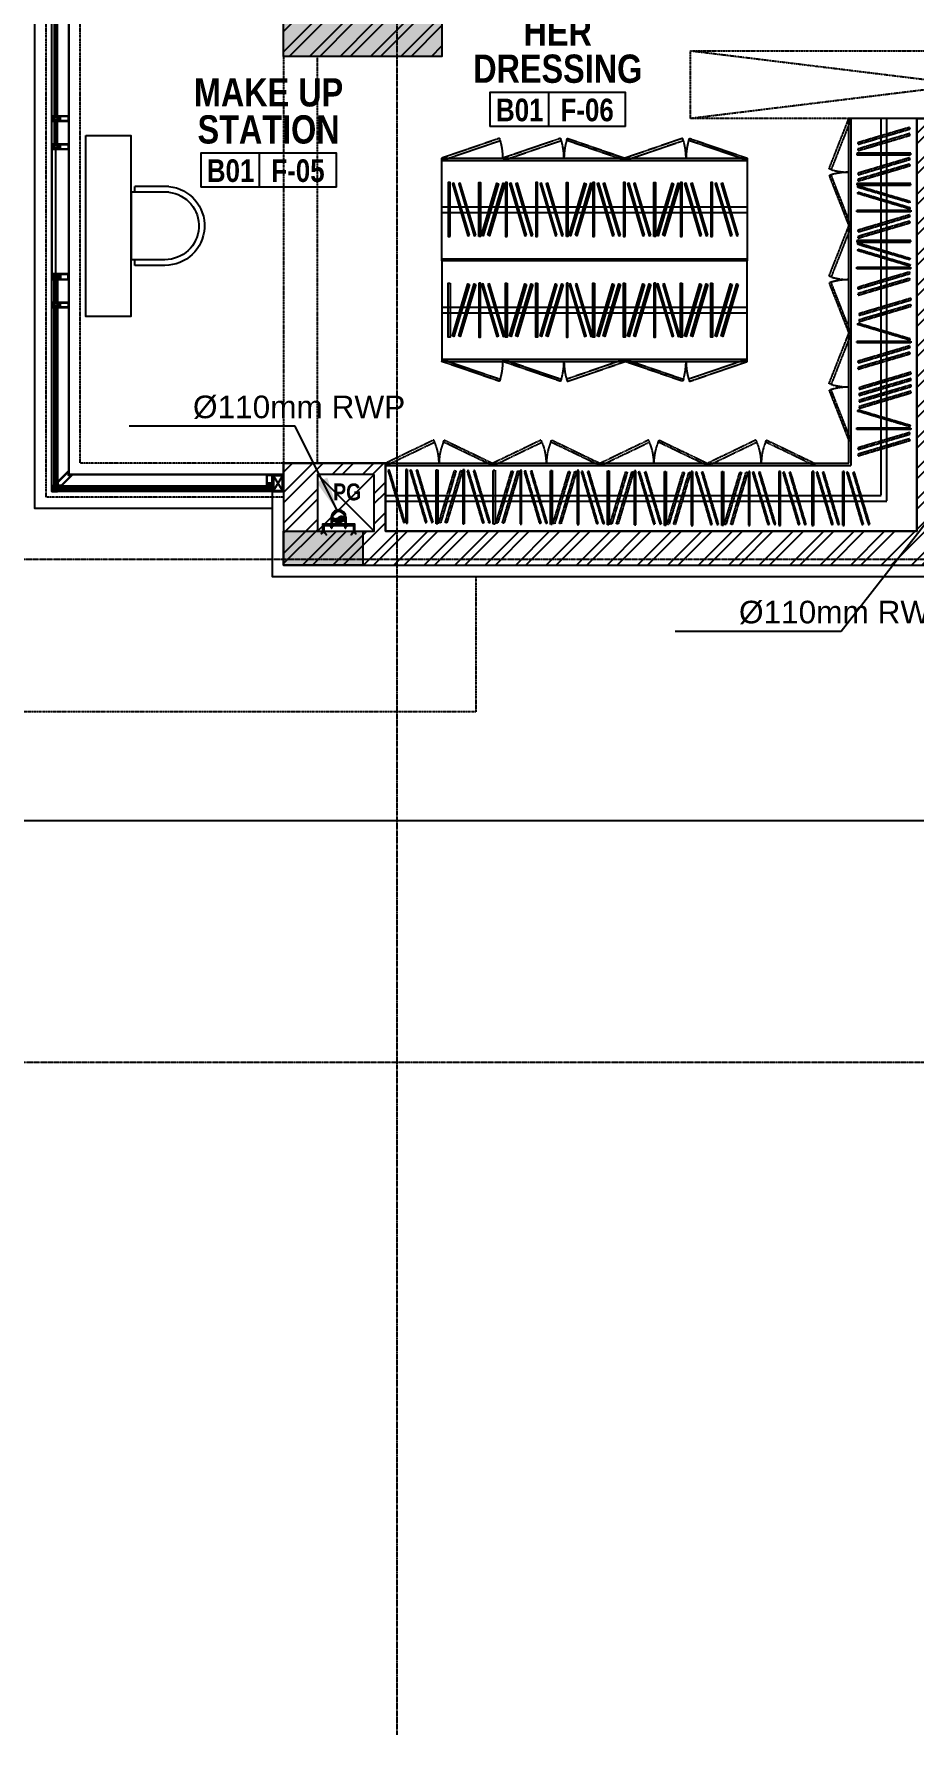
# Model space of a CAD drawing. Header units: millimetres. Extents: x -8500 to 104886, y -7800 to 56500.
# Drawn here: x 44742 to 52526, y -5800 to 9248 of the extents above; entities that cross this region are included whole.
import ezdxf
from ezdxf.enums import TextEntityAlignment as Align

# ---------------------------------------------------------------- set-up
doc = ezdxf.new("R2010")
doc.units = ezdxf.units.MM
doc.header["$LTSCALE"] = 10
doc.set_wipeout_variables(frame=1)
for name, pattern in [('1803 B01 Axis$0$CENTER2', [1.125, 0.75, -0.125, 0.125, -0.125]), ('1803 B01 b03$0$HIDDEN', [0.375, 0.25, -0.125]), ('HIDDEN', [0.375, 0.25, -0.125])]:
    doc.linetypes.add(name, pattern=pattern)
for name, color, linetype in [('1803 B01 Axis$0$AXIS-MEP', 8, '1803 B01 Axis$0$CENTER2'), ('1803 B01 b03$0$COLS-AR', 4, 'Continuous'), ('1803 B01 b03$0$COLS-HATCH-AR', 251, 'Continuous'), ('1803 B01 b03$0$DIM-IN-AR', 251, 'Continuous'), ('1803 B01 b03$0$ELEV1-AR', 6, 'Continuous'), ('1803 B01 b03$0$ELEV3-AR', 11, 'Continuous'), ('1803 B01 b03$0$FIX-AR', 45, 'Continuous'), ('1803 B01 b03$0$HATCH-AR', 251, 'Continuous'), ('1803 B01 b03$0$HIDDEN-AR', 43, '1803 B01 b03$0$HIDDEN'), ('1803 B01 b03$0$STAIR-HID-AR', 8, '1803 B01 b03$0$HIDDEN'), ('1803 B01 b03$0$TAG-ROOM-AR', 181, 'Continuous'), ('1803 B01 b03$0$TXT-AR', 3, 'Continuous'), ('1803 B01 b03$0$WALL-AR', 7, 'Continuous'), ('1803 B01 b03$0$WALL-CAV-AR', 1, 'Continuous'), ('1803 B01 b03$0$WIN-AR', 140, 'Continuous'), ('A-FURNITURE', 1, 'Continuous'), ('CEILING', 7, 'Continuous'), ('DIM-IN-AR', 251, 'Continuous'), ('FIX-AR', 45, 'Continuous'), ('Ground Floor Plan$0$WIPEOUT', 8, 'Continuous'), ('ID-FUR', 1, 'Continuous'), ('ID-HATCH', 8, 'Continuous'), ('ID-WIPEOUT', 8, 'Continuous'), ('PIPE SUPPORT', 12, 'Continuous')]:
    doc.layers.add(name, color=color, linetype=linetype)
doc.layers.add('OUTER', color=10, linetype='Continuous', lineweight=25)
doc.layers.add('Rain water', color=201, linetype='Continuous', lineweight=9, true_color=0xd761ff)
doc.layers.add('SH - RWP', color=201, linetype='Continuous', lineweight=9, true_color=0xd761ff)
doc.styles.add('1803 B01 b03$0$ARABIC1', font='sarb.shx')
doc.styles.add('1803 B01 b03$0$BOLD-SOFT', font='swisscb.ttf')
doc.styles.add('ARIAL', font='Arial.ttf')
doc.dimstyles.new('1-100-OUT', dxfattribs={"dimscale": 1.25, "dimtxt": 180, "dimasz": 1, "dimexe": 0, "dimexo": 0, "dimgap": 60, "dimtad": 1, "dimdec": 0, "dimblk": 'DIM-END', "dimcen": 2.5, "dimclrd": 256, "dimclre": 3, "dimclrt": 3, "dimadec": 0, "dimazin": 0, "dimtfac": 1, "dimtdec": 0, "dimtix": 1, "dimtmove": 2, "dimatfit": 0, "dimldrblk": 'LEADER-ARROW', "dimlwe": -1, "dimarcsym": 0})

# ---------------------------------------------------------------- blocks, each defined once
blk = doc.blocks.new('1803 B01 b03$0$1st cols')
at = {"layer": '1803 B01 b03$0$COLS-HATCH-AR'}
h = blk.add_hatch(color=256, dxfattribs=at)
h.dxf.hatch_style = 1
h.paths.add_polyline_path([(46950, 9350), (48350, 9350), (48350, 9050), (46950, 9050)])
h = blk.add_hatch(color=256, dxfattribs=at)
h.dxf.hatch_style = 1
h.paths.add_polyline_path([(47650, 4550), (46950, 4550), (46950, 4850), (47650, 4850)])
at = {"layer": '1803 B01 b03$0$COLS-AR'}
for points in [[(46950, 9350), (48350, 9350), (48350, 9050), (46950, 9050)], [(47650, 4550), (46950, 4550), (46950, 4850), (47650, 4850)]]:
    blk.add_lwpolyline(points, close=True, dxfattribs=at)
blk = doc.blocks.new('1803 B01 Axis$0$1803 B01 AXIS')
for p, q in [((47950, 55300), (47950, -5800)), ((85100, 4600), (-7300, 4600)), ((85300, 150), (-7300, 150))]:
    blk.add_line(p, q)
blk = doc.blocks.new('1803 B01 Axis')
at = {"layer": '1803 B01 Axis$0$AXIS-MEP'}
blk.add_blockref('1803 B01 Axis$0$1803 B01 AXIS', (0, 0), dxfattribs=at)
blk = doc.blocks.new('1803 B01 b03$0$ROOM NO-TAG-100')
for p, q in [((-0.8, 0), (-0.8, 3)), ((6, 0), (-6, 0))]:
    blk.add_line(p, q)
blk.add_lwpolyline([(6, 0), (6, 3), (-6, 3), (-6, 0)])
at = {"color": 3, "style": '1803 B01 b03$0$ARABIC1'}
for p in [(0, 20.48), (0, 17.71), (0, 14.91)]:
    blk.add_attdef('---', text='', height=2, dxfattribs=at).set_placement(p, align=Align.CENTER)
at = {"style": '1803 B01 b03$0$BOLD-SOFT'}
for p in [(0, 10.52), (0, 7.13), (0, 3.86)]:
    blk.add_attdef('///', text='', height=2.5, dxfattribs=at).set_placement(p, align=Align.CENTER)
at = {"color": 9, "style": '1803 B01 b03$0$BOLD-SOFT'}
for tag, p in [('B00', (-3.36, 0.46)), ('X00', (2.6, 0.46))]:
    blk.add_attdef(tag, text='', height=2, dxfattribs=at).set_placement(p, align=Align.CENTER)
blk = doc.blocks.new('*U46')
for p, q in [((10, -90), (140, -10)), ((140, -90), (10, -10))]:
    blk.add_line(p, q)
at = {"elevation": 0}
for points in [[(150, 0), (0, 0), (0, -100), (150, -100)], [(140, -10), (10, -10), (10, -90), (140, -90)]]:
    blk.add_lwpolyline(points, close=True, dxfattribs=at)
blk = doc.blocks.new('*U41')
for points in [[(25, -150), (10, -150), (10, -100), (-25, -100), (-25, 0), (25, 0), (25, -150), (25, -150), (25, -150)], [(-10, -120), (-25, -120), (-25, -110), (-10, -110)]]:
    blk.add_lwpolyline(points, close=True)
for points in [[(-20, -75), (-20, -5), (20, -5), (20, -75), (-20, -75)], [(20, -95), (20, -95), (20, -145), (15, -145), (15, -95), (-20, -95), (-20, -80), (20, -80), (20, -95)]]:
    blk.add_lwpolyline(points)
at = {"layer": '1803 B01 b03$0$HATCH-AR'}
blk.add_arc((0, -138), 12.5, 36.8699, 143.1301, dxfattribs=at)
blk = doc.blocks.new('*U62')
for p, q in [((1870, 8), (5, 8)), ((1870, 6), (5, 6)), ((1870, 4), (5, 4)), ((1870, 2), (5, 2))]:
    blk.add_line(p, q)
for points in [[(0, 10), (5, 10), (5, 0), (0, 0)], [(5, 0), (1870, 0), (1870, 10), (5, 10)], [(1875, 10), (1870, 10), (1870, 0), (1875, 0)]]:
    blk.add_lwpolyline(points, close=True)
blk = doc.blocks.new('*U63')
for p, q in [((1860, 8), (5, 8)), ((1860, 6), (5, 6)), ((1860, 4), (5, 4)), ((1860, 2), (5, 2))]:
    blk.add_line(p, q)
for points in [[(0, 10), (5, 10), (5, 0), (0, 0)], [(5, 0), (1860, 0), (1860, 10), (5, 10)], [(1865, 10), (1860, 10), (1860, 0), (1865, 0)]]:
    blk.add_lwpolyline(points, close=True)
blk = doc.blocks.new('1803 B01 b03$0$MULLION  OUT CORNER (HIDDEN FRAME)1')
for points in [[(100, -65), (100, -100), (65, -100), (-35, 0), (0, 0), (0, 35)], [(95, -67), (95, -95), (67, -95), (-23, -5), (5, -5), (5, 23)], [(100, -120), (90, -120), (90, -110), (100, -110)], [(120, -100), (120, -90), (110, -90), (110, -100)]]:
    blk.add_lwpolyline(points, close=True)
at = {"layer": '1803 B01 b03$0$DIM-IN-AR'}
blk.add_arc((127, -127), 17.7, 81.8699, 188.1301, dxfattribs=at)
blk = doc.blocks.new('*U57')
for points in [[(15, -100), (-15, -100), (-15, -100), (-25, -100), (-25, 0), (25, 0), (25, -100), (15, -100), (15, -100)], [(-10, -120), (-25, -120), (-25, -110), (-10, -110)], [(10, -120), (25, -120), (25, -110), (10, -110)]]:
    blk.add_lwpolyline(points, close=True)
for points in [[(-20, -75), (-20, -5), (20, -5), (20, -75), (-20, -75)], [(20, -95), (10, -95), (10, -95), (-10, -95), (-10, -95), (-20, -95), (-20, -80), (20, -80), (20, -95)]]:
    blk.add_lwpolyline(points)
at = {"layer": '1803 B01 b03$0$HATCH-AR'}
blk.add_arc((0, -138), 12.5, 36.8699, 143.1301, dxfattribs=at)
blk = doc.blocks.new('1803 B01 b03$0$mullion')
for points in [[(-25, -130), (-25, -150), (25, -150), (25, -130)], [(-20, -135), (-20, -145), (20, -145), (20, -135)]]:
    blk.add_lwpolyline(points, close=True)
at = {"xscale": -1}
blk.add_blockref('*U57', (0, 0), dxfattribs=at)
blk = doc.blocks.new('*U64')
for p, q in [((1595, 8), (5, 8)), ((1595, 6), (5, 6)), ((1595, 4), (5, 4)), ((1595, 2), (5, 2))]:
    blk.add_line(p, q)
for points in [[(0, 10), (5, 10), (5, 0), (0, 0)], [(5, 0), (1595, 0), (1595, 10), (5, 10)], [(1600, 10), (1595, 10), (1595, 0), (1600, 0)]]:
    blk.add_lwpolyline(points, close=True)
blk = doc.blocks.new('*U65')
for p, q in [((1585, 8), (5, 8)), ((1585, 6), (5, 6)), ((1585, 4), (5, 4)), ((1585, 2), (5, 2))]:
    blk.add_line(p, q)
for points in [[(0, 10), (5, 10), (5, 0), (0, 0)], [(5, 0), (1585, 0), (1585, 10), (5, 10)], [(1590, 10), (1585, 10), (1585, 0), (1590, 0)]]:
    blk.add_lwpolyline(points, close=True)
blk = doc.blocks.new('*U59')
for p, q in [((225, 8), (5, 8)), ((225, 6), (5, 6)), ((225, 4), (5, 4)), ((225, 2), (5, 2))]:
    blk.add_line(p, q)
for points in [[(0, 10), (5, 10), (5, 0), (0, 0)], [(5, 0), (225, 0), (225, 10), (5, 10)], [(230, 10), (225, 10), (225, 0), (230, 0)]]:
    blk.add_lwpolyline(points, close=True)
blk = doc.blocks.new('*U66')
for p, q in [((1600, 8), (5, 8)), ((1600, 6), (5, 6)), ((1600, 4), (5, 4)), ((1600, 2), (5, 2))]:
    blk.add_line(p, q)
for points in [[(0, 10), (5, 10), (5, 0), (0, 0)], [(5, 0), (1600, 0), (1600, 10), (5, 10)], [(1605, 10), (1600, 10), (1600, 0), (1605, 0)]]:
    blk.add_lwpolyline(points, close=True)
blk = doc.blocks.new('1803 B01 b03$0$CW12')
for points in [[(0, 100), (0, -1950), (-5050, -1950)], [(-150, 100), (-150, -1800), (-5050, -1800)], [(-20, -1950), (0, -1950), (0, -1900), (-20, -1900), (-20, -1930), (-50, -1930), (-50, -1950), (0, -1950), (0, -1930)], [(-15, -1945), (-5, -1945), (-5, -1905), (-15, -1905), (-15, -1935), (-45, -1935), (-45, -1945), (-5, -1945), (-5, -1935)]]:
    blk.add_lwpolyline(points)
at = {"elevation": 0}
for points in [[(-20, -15), (0, -15), (0, -50), (-20, -50)], [(-15, -20), (-5, -20), (-5, -45), (-15, -45)], [(-4935, -1930), (-4935, -1950), (-4900, -1950), (-4900, -1930)], [(-4930, -1935), (-4930, -1945), (-4905, -1945), (-4905, -1935)], [(-3040, -1930), (-3040, -1950), (-3075, -1950), (-3075, -1930)], [(-3045, -1935), (-3045, -1945), (-3070, -1945), (-3070, -1935)], [(-1910, -1930), (-1910, -1950), (-1875, -1950), (-1875, -1930)], [(-1905, -1935), (-1905, -1945), (-1880, -1945), (-1880, -1935)]]:
    blk.add_lwpolyline(points, close=True, dxfattribs=at)
blk.add_lwpolyline([(-3025, -1950), (-1925, -1950), (-1925, -1915), (-3025, -1915)], close=True)
at = {"rotation": 89.99999999999864}
blk.add_blockref('*U41', (-150, -25), dxfattribs=at)
at = {"xscale": -1, "rotation": 89.99999999999864}
for name, p in [('*U63', (-40, -35)), ('*U62', (-20, -35))]:
    blk.add_blockref(name, p, dxfattribs=at)
at = {"xscale": -1}
for name, p in [('*U41', (-4925, -1800)), ('1803 B01 b03$0$mullion', (-3300, -1800)), ('*U41', (-1900, -1800)), ('1803 B01 b03$0$mullion', (-1650, -1800)), ('*U59', (-1660, -1910)), ('*U59', (-1660, -1930)), ('*U65', (-50, -1910)), ('*U64', (-40, -1930))]:
    blk.add_blockref(name, p, dxfattribs=at)
for name, p in [('*U41', (-3050, -1800)), ('1803 B01 b03$0$MULLION  OUT CORNER (HIDDEN FRAME)1', (-150, -1800)), ('*U66', (-4915, -1910)), ('*U66', (-4915, -1930)), ('*U59', (-3290, -1910)), ('*U59', (-3290, -1930))]:
    blk.add_blockref(name, p)
at = {"layer": '1803 B01 b03$0$ELEV1-AR', "rotation": 180}
blk.add_blockref('*U46', (0, 0), dxfattribs=at)
at = {"layer": '1803 B01 b03$0$ELEV1-AR', "xscale": -1, "rotation": 270.000000000075}
blk.add_blockref('*U46', (-4950, -1950), dxfattribs=at)
blk = doc.blocks.new('*U153')
blk.add_wipeout([(4106, -4436), (4535, -4436), (4535, -2721), (4106, -2721)]).dxf.layer = 'Ground Floor Plan$0$WIPEOUT'
at = {"ltscale": 0.3}
blk.add_lwpolyline([(4106, -4436), (4535, -4436), (4535, -2721), (4106, -2721)], close=True, dxfattribs=at)
blk = doc.blocks.new('rr')
at = {"ltscale": 10}
blk.add_wipeout([(1572443, -227933), (1573041, -227933), (1573041, -227900), (1573091, -227900), (1573091, -227599), (1573081, -227543), (1573054, -227473), (1573014, -227412), (1572965, -227363), (1572916, -227329), (1572856, -227302), (1572800, -227288), (1572743, -227283), (1572674, -227290), (1572620, -227305), (1572562, -227333), (1572503, -227378), (1572458, -227431), (1572424, -227490), (1572406, -227538), (1572397, -227581), (1572393, -227633), (1572393, -227900), (1572443, -227900)], dxfattribs=at).dxf.layer = 'ID-WIPEOUT'
for p, q in [((1572393, -227633), (1572393, -227900)), ((1572443, -227633), (1572443, -227933)), ((1573041, -227599), (1573041, -227933)), ((1573091, -227599), (1573091, -227900)), ((1572393, -227900), (1572443, -227900)), ((1573041, -227933), (1572443, -227933)), ((1573041, -227900), (1573091, -227900))]:
    blk.add_line(p, q, dxfattribs=at)
for radius, start, end in [(350, 5.5981, 180.0563), (300, 6.5948, 180)]:
    blk.add_arc((1572743, -227633), radius, start, end, dxfattribs=at)
blk = doc.blocks.new('*X209')
at = {"color": 0}
for p, q in [((113.6, 341.5), (113.7, 341.6)), ((113.7, 341.4), (114.3, 342)), ((113.8, 341.4), (114.3, 341.8)), ((113.9, 341.3), (114.3, 341.7)), ((114, 341.2), (114.3, 341.5)), ((114.1, 341.1), (114.3, 341.3)), ((114.2, 341), (114.3, 341.1)), ((114.3, 340.9), (114.3, 340.9))]:
    blk.add_line(p, q, dxfattribs=at)
blk = doc.blocks.new('fgdsgretr')
at = {"layer": 'PIPE SUPPORT', "lineweight": -3}
for p, q in [((-31800915, -21798536, 0), (-31800913, -21798534, 0)), ((-31800915, -21798545, 0), (-31800915, -21798536, 0)), ((-31800897, -21798545, 0), (-31800915, -21798545, 0)), ((-31800915, -21798546, 0), (-31800915, -21798545, 0)), ((-31800915, -21798547, 0), (-31800915, -21798546, 0)), ((-31800899, -21798534, 0), (-31800913, -21798534, 0)), ((-31800910, -21798525, 0), (-31800908, -21798524, 0)), ((-31800910, -21798525, 0), (-31800910, -21798534, 0)), ((-31800910, -21798621, 0), (-31800910, -21798560, 0)), ((-31800902, -21798592, 0), (-31800910, -21798592, 0)), ((-31800910, -21798604, 0), (-31800902, -21798604, 0)), ((-31800903, -21798524, 0), (-31800908, -21798524, 0)), ((-31800908, -21798545, 0), (-31800908, -21798538, 0)), ((-31800902, -21798525, 0), (-31800903, -21798524, 0)), ((-31800903, -21798538, 0), (-31800903, -21798545, 0)), ((-31800902, -21798525, 0), (-31800902, -21798534, 0)), ((-31800902, -21798619, 0), (-31800902, -21798560, 0)), ((-31800897, -21798536, 0), (-31800899, -21798534, 0)), ((-31800897, -21798545, 0), (-31800897, -21798536, 0)), ((-31800896, -21798546, 0), (-31800897, -21798545, 0)), ((-31800896, -21798547, 0), (-31800896, -21798546, 0)), ((-31800793, -21798546, 0), (-31800792, -21798545, 0)), ((-31800793, -21798547, 0), (-31800793, -21798546, 0)), ((-31800792, -21798536, 0), (-31800790, -21798534, 0)), ((-31800792, -21798545, 0), (-31800792, -21798536, 0)), ((-31800775, -21798545, 0), (-31800792, -21798545, 0)), ((-31800777, -21798534, 0), (-31800790, -21798534, 0)), ((-31800787, -21798525, 0), (-31800786, -21798524, 0)), ((-31800787, -21798525, 0), (-31800787, -21798534, 0)), ((-31800787, -21798619, 0), (-31800787, -21798560, 0)), ((-31800787, -21798592, 0), (-31800779, -21798592, 0)), ((-31800779, -21798604, 0), (-31800787, -21798604, 0)), ((-31800781, -21798524, 0), (-31800786, -21798524, 0)), ((-31800786, -21798545, 0), (-31800786, -21798538, 0)), ((-31800779, -21798525, 0), (-31800781, -21798524, 0)), ((-31800781, -21798538, 0), (-31800781, -21798545, 0)), ((-31800779, -21798525, 0), (-31800779, -21798534, 0)), ((-31800779, -21798621, 0), (-31800779, -21798560, 0)), ((-31800775, -21798536, 0), (-31800777, -21798534, 0)), ((-31800775, -21798545, 0), (-31800775, -21798536, 0)), ((-31800774, -21798546, 0), (-31800775, -21798545, 0)), ((-31800774, -21798547, 0), (-31800774, -21798546, 0))]:
    blk.add_line(p, q, dxfattribs=at)
for centre, radius, start, end in [((-31800915, -21798540, 0), 6.59, 15.7923, 59.2561), ((-31800906, -21798525, 0), 6.12, 225.7324, 259.057), ((-31800907, -21798526, 0), 6.12, 242.8391, 259.057), ((-31800913, -21798588, 0), 19.7, 54.3545, 79.9086), ((-31800913, -21798594, 0), 19.7, 54.3545, 79.9086), ((-31800913, -21798600, 0), 19.7, 54.3545, 79.9086), ((-31800896, -21798562, 0), 26.9, 239.3307, 258.3101), ((-31800845, -21798619, 0), 65.2, 180, 270), ((-31800905, -21798522, 0), 4.84, 206.5263, 256.8201), ((-31800905, -21798524, 0), 4.83, 206.4189, 256.7878), ((-31800915, -21798544, 0), 13, 46.7187, 58.8099), ((-31800903, -21798539, 0), 5.65, 125.4061, 172.7073), ((-31800904, -21798522, 0), 2.53, 204.835, 250.1048), ((-31800913, -21798537, 0), 8.97, 21.2252, 49.0426), ((-31800903, -21798518, 0), 6.12, 248.1121, 259.057), ((-31800912, -21798536, 0), 11.5, 20.8782, 55.7036), ((-31800913, -21798538, 0), 11.4, 22.667, 55.5622), ((-31800909, -21798540, 0), 6.59, 15.7923, 59.5399), ((-31800912, -21798536, 0), 13, 38.8166, 58.8099), ((-31800911, -21798535, 0), 13, 42.8195, 58.8099), ((-31800897, -21798540, 0), 6.59, 120.7439, 164.2077), ((-31800888, -21798552, 0), 24.2, 234.3545, 234.9241), ((-31800888, -21798558, 0), 24.2, 234.3545, 234.9241), ((-31800888, -21798564, 0), 24.2, 234.3545, 234.9241), ((-31800845, -21798619, 0), 57.1, 180, 270), ((-31800845, -21798619, 0), 57.1, 270, 0), ((-31800845, -21798619, 0), 65.2, 270, 0), ((-31800792, -21798540, 0), 6.59, 15.7923, 59.2561), ((-31800793, -21798562, 0), 26.9, 281.6899, 300.6693), ((-31800782, -21798522, 0), 4.84, 206.5263, 256.8201), ((-31800783, -21798524, 0), 4.83, 206.4189, 256.7878), ((-31800783, -21798525, 0), 6.12, 225.7324, 259.057), ((-31800785, -21798526, 0), 6.12, 242.8391, 259.057), ((-31800776, -21798588, 0), 19.7, 100.0914, 125.6455), ((-31800801, -21798552, 0), 24.2, 305.0759, 305.6455), ((-31800776, -21798594, 0), 19.7, 100.0914, 125.6455), ((-31800801, -21798558, 0), 24.2, 305.0759, 305.6455), ((-31800776, -21798600, 0), 19.7, 100.0914, 125.6455), ((-31800801, -21798564, 0), 24.2, 305.0759, 305.6455), ((-31800793, -21798544, 0), 13, 46.7187, 58.8099), ((-31800781, -21798539, 0), 5.65, 125.4061, 172.7073), ((-31800782, -21798522, 0), 2.53, 204.835, 250.1048), ((-31800790, -21798536, 0), 11.5, 20.8782, 55.7036), ((-31800790, -21798538, 0), 11.4, 22.667, 55.5622), ((-31800790, -21798537, 0), 8.97, 21.2252, 49.0426), ((-31800787, -21798540, 0), 6.59, 15.7923, 59.5399), ((-31800781, -21798518, 0), 6.12, 248.1121, 259.057), ((-31800789, -21798536, 0), 13, 38.8166, 58.8099), ((-31800789, -21798535, 0), 13, 42.8195, 58.8099), ((-31800774, -21798540, 0), 6.59, 120.7439, 164.2077)]:
    blk.add_arc(centre, radius, start, end, dxfattribs=at)
at = {"layer": 'PIPE SUPPORT', "lineweight": -3, "xscale": 4.727677600735238, "yscale": 4.727677600735238, "zscale": 4.727677600735238, "rotation": 89.99999999999996}
for p in [(-31799295, -21799075, 0), (-31799288, -21799075, 0), (-31799172, -21799075, 0), (-31799165, -21799075, 0)]:
    blk.add_blockref('*X209', p, dxfattribs=at)
blk = doc.blocks.new('A$C4B8E26CD')
at = {"layer": 'Rain water'}
blk.add_hatch(color=256, dxfattribs=at).paths.add_polyline_path([(0, 2, -1), (0, -2, 0.417357), (0, 0, -0.417357)])
for radius in [2.23, 2]:
    blk.add_circle((0, 0), radius, dxfattribs=at)
for centre, start, end in [((0.99, 1), 134.6929, 225.3071), ((-0.99, -1), 314.6929, 45.3071)]:
    blk.add_arc(centre, 1.41, start, end, dxfattribs=at)
blk = doc.blocks.new('DIM-END')
at = {"layer": 'DIM-IN-AR', "color": 1}
for p, q in [((0, -90), (0, 90)), ((-90, 0), (90, 0))]:
    blk.add_line(p, q, dxfattribs=at)
at = {"layer": 'DIM-IN-AR', "color": 1, "const_width": 7.5}
blk.add_lwpolyline([(64, 64), (-64, -64)], dxfattribs=at)
blk = doc.blocks.new('LEADER-ARROW')
blk.add_solid([(-250, 42), (0, 0), (-250, -42)])

msp = doc.modelspace()

# ---------------------------------------------------------------- hatches: boundary and pattern name
at = {"layer": 'ID-HATCH'}
h = msp.add_hatch(dxfattribs=at)
h.set_pattern_fill('ANSI32', color=256, scale=20)
h.set_pattern_definition([(45, (11000, 350), (-134.70384, 134.70384), []), (45, (11089.8, 350), (-134.70384, 134.70384), [])])
h.paths.add_polyline_path([(52100, 10550), (45150, 10550), (45150, 10250), (46950, 10250), (46950, 9050), (47250, 9050), (48350, 9050), (48350, 10250), (48150, 10250), (48150, 9350), (47250, 9350), (47250, 10250), (47900, 10250), (52550, 10250), (52550, 10750), (52250, 10750), (52250, 11750), (54350, 11750), (54350, 9750), (54150, 9750), (54150, 9600), (54550, 9600), (54550, 11250), (55400, 11250), (55400, 12050), (54550, 12050), (54550, 16500), (54350, 16500), (54350, 14950), (53950, 14950), (53950, 14750), (54350, 14750), (54350, 11900), (55250, 11900), (55250, 11400), (54550, 11400), (54550, 11900), (52250, 11900), (52250, 12500), (54350, 12500), (54350, 12700), (52100, 12700)])
h = msp.add_hatch(dxfattribs=at)
h.set_pattern_fill('ANSI32', color=256, scale=20)
h.set_pattern_definition([(45, (41253.18, 18352.89), (-134.7038, 134.7038), []), (45, (41342.98, 18352.89), (-134.7038, 134.7038), [])])
h.paths.add_polyline_path([(58950, 4850), (56000, 4850), (56000, 8350), (56100, 8350), (56100, 8500), (54150, 8500), (54150, 8350), (55850, 8350), (55850, 5550), (52850, 5550), (52850, 4850), (52850, 4850), (52850, 8500), (52550, 8500), (52550, 6600), (52550, 6600), (52550, 4850), (47850, 4850), (47850, 5450), (47250, 5450), (46950, 5450), (46950, 4550), (58950, 4550)])
h.paths.add_polyline_path([(52550, 4850), (52550, 6450)], flags=16)
h.paths.add_polyline_path([(52850, 4850), (52850, 5450), (55850, 5450), (55850, 4850)], flags=16)
h.paths.add_polyline_path([(47750, 4850), (47250, 4850), (47250, 5350), (47750, 5350)], flags=16)

# ---------------------------------------------------------------- linework, layer by layer
at = {"color": 1}
msp.add_line((51950, 5450), (51950, 8500), dxfattribs=at)
for points in [[(48350, 7260), (48350, 8150), (51050, 8150), (51050, 7260)], [(48350, 7240), (48350, 6350), (51050, 6350), (51050, 7240)]]:
    msp.add_lwpolyline(points, dxfattribs=at)
msp.add_lwpolyline([(48350, 7260), (51050, 7260), (51050, 7240), (48350, 7240)], close=True, dxfattribs=at)
at = {"layer": '1803 B01 b03$0$ELEV1-AR'}
msp.add_lwpolyline([(46850, 5200), (46850, 4450), (60350, 4450), (60350, 6550), (62150, 6550), (62150, 6700)], dxfattribs=at)
at = {"layer": '1803 B01 b03$0$ELEV3-AR'}
msp.add_lwpolyline([(46850, 5050), (44750, 5050), (44750, 10150)], dxfattribs=at)
at = {"layer": '1803 B01 b03$0$FIX-AR', "linetype": '1803 B01 b03$0$HIDDEN'}
msp.add_lwpolyline([(48650, 4450), (48650, 3250), (42950, 3250), (42950, 11350), (44450, 11350)], dxfattribs=at)
at = {"layer": '1803 B01 b03$0$HIDDEN-AR'}
for p, q in [((47250, 5450), (47250, 9050)), ((55450, 9100), (50550, 8500)), ((50550, 9100), (55450, 8500))]:
    msp.add_line(p, q, dxfattribs=at)
for points in [[(46950, 9050), (46950, 5450), (45150, 5450), (45150, 10250)], [(52850, 8500), (50550, 8500), (50550, 9100), (55450, 9100), (55450, 8500), (54150, 8500)]]:
    msp.add_lwpolyline(points, dxfattribs=at)
at = {"layer": '1803 B01 b03$0$STAIR-HID-AR'}
msp.add_lwpolyline([(46950, 5150), (44850, 5150), (44850, 10150)], dxfattribs=at)
at = {"layer": '1803 B01 b03$0$WALL-AR'}
for points in [[(48350, 10250), (48350, 9050), (46950, 9050), (46950, 10250)], [(52850, 8500), (52550, 8500), (52550, 4850), (47850, 4850), (47850, 5450), (46950, 5450), (46950, 4550), (60250, 4550), (60250, 6650), (62050, 6650), (62050, 8500), (61750, 8500), (61750, 8500), (60250, 8500), (60250, 8500), (58350, 8500), (58350, 8600), (58150, 8600), (58150, 8500), (57100, 8500), (57100, 8350), (57350, 8350)]]:
    msp.add_lwpolyline(points, dxfattribs=at)
at = {"layer": '1803 B01 b03$0$WALL-CAV-AR'}
for p, q in [((47750, 5350), (47250, 4850)), ((47250, 5350), (47750, 4850))]:
    msp.add_line(p, q, dxfattribs=at)
msp.add_lwpolyline([(47750, 5350), (47250, 5350), (47250, 4850), (47750, 4850)], close=True, dxfattribs=at)
at = {"layer": 'CEILING'}
msp.add_lwpolyline([(48350, 10250), (48350, 9050), (46950, 9050), (46950, 10250)], dxfattribs=at)
at = {"layer": 'FIX-AR'}
msp.add_line((52550, 8500), (51950, 8500), dxfattribs=at)
at = {"layer": 'ID-FUR', "color": 8, "linetype": 'HIDDEN', "ltscale": 0.5}
for p, q in [((51970, 5430), (51970, 8500)), ((52235, 5165), (52235, 8500)), ((52285, 5115), (52285, 8500)), ((48350, 8130), (51050, 8130)), ((48350, 7720), (51050, 7720)), ((48350, 7670), (51050, 7670)), ((48350, 6830), (51050, 6830)), ((48350, 6780), (51050, 6780)), ((48350, 6370), (51050, 6370)), ((47850, 5430), (51970, 5430)), ((47850, 5165), (52235, 5165)), ((47850, 5115), (52285, 5115))]:
    msp.add_line(p, q, dxfattribs=at)
at = {"layer": 'ID-FUR'}
msp.add_line((47850, 5450), (51950, 5450), dxfattribs=at)
at = {"layer": 'ID-FUR', "color": 8, "linetype": 'HIDDEN', "ltscale": 0.5}
for points in [[(51969, 8495), (51793, 8048), (51775, 8055), (51950, 8500)], [(48355, 8131), (48867, 8306), (48860, 8325), (48350, 8150)], [(48895, 8131), (49407, 8306), (49400, 8325), (48890, 8150)], [(49965, 8131), (49453, 8306), (49460, 8325), (49970, 8150)], [(49975, 8131), (50487, 8306), (50480, 8325), (49970, 8150)], [(51045, 8131), (50533, 8306), (50540, 8325), (51050, 8150)], [(51969, 7555), (51793, 8002), (51775, 7995), (51950, 7550)], [(51969, 7545), (51793, 7098), (51775, 7105), (51950, 7550)], [(51969, 6605), (51793, 7052), (51775, 7045), (51950, 6600)], [(51969, 6595), (51793, 6148), (51775, 6155), (51950, 6600)], [(48355, 6369), (48867, 6194), (48860, 6175), (48350, 6350)], [(48895, 6369), (49407, 6194), (49400, 6175), (48890, 6350)], [(49965, 6369), (49453, 6194), (49460, 6175), (49970, 6350)], [(49975, 6369), (50487, 6194), (50480, 6175), (49970, 6350)], [(51045, 6369), (50533, 6194), (50540, 6175), (51050, 6350)], [(51969, 5655), (51793, 6102), (51775, 6095), (51950, 5650)], [(47858, 5432), (48287, 5638), (48278, 5656), (47850, 5450)], [(48791, 5432), (48363, 5638), (48372, 5656), (48800, 5450)], [(48808, 5432), (49237, 5638), (49228, 5656), (48800, 5450)], [(49741, 5432), (49313, 5638), (49322, 5656), (49750, 5450)], [(49758, 5432), (50187, 5638), (50178, 5656), (49750, 5450)], [(50691, 5432), (50263, 5638), (50272, 5656), (50700, 5450)], [(50708, 5432), (51137, 5638), (51128, 5656), (50700, 5450)], [(51641, 5432), (51213, 5638), (51222, 5656), (51650, 5450)]]:
    msp.add_lwpolyline(points, close=True, dxfattribs=at)
for points in [[(52488, 8422), (52028, 8286), (52032, 8272), (52492, 8408), (52488, 8422)], [(52488, 8367), (52028, 8230), (52032, 8216), (52492, 8352), (52488, 8367)], [(52499, 8194), (52021, 8194), (52021, 8180), (52499, 8180), (52499, 8194)], [(52488, 8153), (52028, 8016), (52032, 8002), (52492, 8139), (52488, 8153)], [(52488, 8097), (52028, 7961), (52032, 7947), (52492, 8083), (52488, 8097)], [(52499, 7925), (52021, 7925), (52021, 7911), (52499, 7911), (52499, 7925)], [(52488, 7755), (52028, 7891), (52032, 7905), (52492, 7769), (52488, 7755)], [(52488, 7699), (52028, 7836), (52032, 7850), (52492, 7713), (52488, 7699)], [(52499, 7675), (52021, 7675), (52021, 7690), (52499, 7690), (52499, 7675)], [(52488, 7648), (52028, 7511), (52032, 7497), (52492, 7634), (52488, 7648)], [(52488, 7592), (52028, 7456), (52032, 7442), (52492, 7578), (52488, 7592)], [(52499, 7420), (52021, 7420), (52021, 7406), (52499, 7406), (52499, 7420)], [(52488, 7250), (52028, 7386), (52032, 7400), (52492, 7264), (52488, 7250)], [(52488, 7194), (52028, 7331), (52032, 7345), (52492, 7208), (52488, 7194)], [(52499, 7170), (52021, 7170), (52021, 7185), (52499, 7185), (52499, 7170)], [(52488, 7143), (52028, 7006), (52032, 6992), (52492, 7129), (52488, 7143)], [(52488, 7087), (52028, 6951), (52032, 6937), (52492, 7073), (52488, 7087)], [(52499, 6910), (52039, 6773), (52043, 6759), (52502, 6896), (52499, 6910)], [(52499, 6854), (52039, 6718), (52043, 6704), (52502, 6840), (52499, 6854)], [(52488, 6540), (52028, 6677), (52032, 6691), (52492, 6554), (52488, 6540)], [(52499, 6516), (52021, 6516), (52021, 6531), (52499, 6531), (52499, 6516)], [(52488, 6489), (52028, 6352), (52032, 6338), (52492, 6475), (52488, 6489)], [(52488, 6433), (52028, 6297), (52032, 6283), (52492, 6419), (52488, 6433)], [(52499, 6256), (52039, 6119), (52043, 6105), (52502, 6242), (52499, 6256)], [(52499, 6200), (52039, 6064), (52043, 6050), (52502, 6186), (52499, 6200)], [(52499, 6143), (52039, 6007), (52043, 5993), (52502, 6129), (52499, 6143)], [(52499, 6088), (52039, 5951), (52043, 5937), (52502, 6074), (52499, 6088)], [(52488, 5774), (52028, 5910), (52032, 5924), (52492, 5788), (52488, 5774)], [(52499, 5750), (52021, 5750), (52021, 5764), (52499, 5764), (52499, 5750)], [(52488, 5722), (52028, 5586), (52032, 5572), (52492, 5708), (52488, 5722)], [(52488, 5667), (52028, 5530), (52032, 5516), (52492, 5653), (52488, 5667)], [(48024, 4930), (47887, 5389), (47873, 5386), (48010, 4926), (48024, 4930)], [(48046, 4919), (48046, 5396), (48031, 5396), (48031, 4919), (48046, 4919)], [(48218, 4930), (48081, 5389), (48067, 5386), (48204, 4926), (48218, 4930)], [(48273, 4930), (48137, 5389), (48123, 5386), (48259, 4926), (48273, 4930)], [(48300, 4916), (48300, 5393), (48315, 5393), (48315, 4916), (48300, 4916)], [(48324, 4927), (48461, 5386), (48475, 5382), (48339, 4923), (48324, 4927)], [(48380, 4927), (48516, 5386), (48531, 5382), (48394, 4923), (48380, 4927)], [(48551, 4916), (48551, 5393), (48536, 5393), (48536, 4916), (48551, 4916)], [(48723, 4927), (48586, 5386), (48572, 5382), (48709, 4923), (48723, 4927)], [(48778, 4927), (48642, 5386), (48628, 5382), (48764, 4923), (48778, 4927)], [(48805, 4912), (48805, 5389), (48820, 5389), (48820, 4912), (48805, 4912)], [(48829, 4923), (48966, 5382), (48980, 5378), (48843, 4919), (48829, 4923)], [(48885, 4923), (49021, 5382), (49035, 5378), (48899, 4919), (48885, 4923)], [(49055, 4912), (49055, 5389), (49041, 5389), (49041, 4912), (49055, 4912)], [(49228, 4923), (49091, 5382), (49077, 5378), (49213, 4919), (49228, 4923)], [(49283, 4923), (49147, 5382), (49133, 5378), (49269, 4919), (49283, 4923)], [(49310, 4909), (49310, 5386), (49325, 5386), (49325, 4909), (49310, 4909)], [(49334, 4919), (49471, 5379), (49485, 5375), (49348, 4916), (49334, 4919)], [(49390, 4919), (49526, 5379), (49540, 5375), (49404, 4916), (49390, 4919)], [(49560, 4909), (49560, 5386), (49546, 5386), (49546, 4909), (49560, 4909)], [(49732, 4919), (49596, 5379), (49582, 5375), (49718, 4916), (49732, 4919)], [(49788, 4919), (49652, 5379), (49637, 5375), (49774, 4916), (49788, 4919)], [(49815, 4905), (49815, 5382), (49830, 5382), (49830, 4905), (49815, 4905)], [(49839, 4916), (49976, 5375), (49990, 5371), (49853, 4912), (49839, 4916)], [(49895, 4916), (50031, 5375), (50045, 5371), (49909, 4912), (49895, 4916)], [(50065, 4905), (50065, 5382), (50051, 5382), (50051, 4905), (50065, 4905)], [(50237, 4916), (50101, 5375), (50087, 5371), (50223, 4912), (50237, 4916)], [(50293, 4916), (50156, 5375), (50142, 5371), (50279, 4912), (50293, 4916)], [(50320, 4901), (50320, 5379), (50335, 5379), (50335, 4901), (50320, 4901)], [(50344, 4912), (50481, 5372), (50495, 5368), (50358, 4908), (50344, 4912)], [(50400, 4912), (50536, 5372), (50550, 5368), (50414, 4908), (50400, 4912)], [(50570, 4901), (50570, 5379), (50556, 5379), (50556, 4901), (50570, 4901)], [(50742, 4912), (50606, 5372), (50592, 5368), (50728, 4908), (50742, 4912)], [(50798, 4912), (50661, 5372), (50647, 5368), (50784, 4908), (50798, 4912)], [(50825, 4901), (50825, 5379), (50840, 5379), (50840, 4901), (50825, 4901)], [(50849, 4912), (50986, 5372), (51000, 5368), (50863, 4908), (50849, 4912)], [(50905, 4912), (51041, 5372), (51055, 5368), (50919, 4908), (50905, 4912)], [(51075, 4901), (51075, 5379), (51061, 5379), (51061, 4901), (51075, 4901)], [(51247, 4912), (51111, 5372), (51097, 5368), (51233, 4908), (51247, 4912)], [(51303, 4912), (51166, 5372), (51152, 5368), (51289, 4908), (51303, 4912)], [(51344, 4901), (51344, 5379), (51330, 5379), (51330, 4901), (51344, 4901)], [(51517, 4912), (51380, 5372), (51366, 5368), (51502, 4908), (51517, 4912)], [(51572, 4912), (51436, 5372), (51422, 5368), (51558, 4908), (51572, 4912)], [(51639, 4901), (51639, 5379), (51624, 5379), (51624, 4901), (51639, 4901)], [(51811, 4912), (51675, 5372), (51661, 5368), (51797, 4908), (51811, 4912)], [(51867, 4912), (51730, 5372), (51716, 5368), (51853, 4908), (51867, 4912)], [(51908, 4901), (51908, 5379), (51894, 5379), (51894, 4901), (51908, 4901)], [(52080, 4912), (51944, 5372), (51930, 5368), (52066, 4908), (52080, 4912)], [(52136, 4912), (51999, 5372), (51985, 5368), (52122, 4908), (52136, 4912)]]:
    msp.add_lwpolyline(points, dxfattribs=at)
for centre, radius, start, end in [((48319, 8146), 571, 0.3958, 16.3127), ((48859, 8146), 571, 0.3958, 16.3127), ((50001, 8146), 571, 163.6873, 179.6042), ((49939, 8146), 571, 0.3958, 16.3127), ((51081, 8146), 571, 163.6873, 179.6042), ((51954, 8596), 571, 253.6873, 269.6042), ((51954, 7454), 571, 90.3958, 106.3127), ((51954, 7646), 571, 253.6873, 269.6042), ((51954, 6504), 571, 90.3958, 106.3127), ((48319, 6354), 571, 343.6873, 359.6042), ((48859, 6354), 571, 343.6873, 359.6042), ((50001, 6354), 571, 180.3958, 196.3127), ((49939, 6354), 571, 343.6873, 359.6042), ((51081, 6354), 571, 180.3958, 196.3127), ((51954, 6696), 571, 253.6873, 269.6042), ((51954, 5554), 571, 90.3958, 106.3127), ((47850, 5450), 475, 360, 23.3054), ((48800, 5450), 475, 156.6946, 180), ((48800, 5450), 475, 360, 23.3054), ((49750, 5450), 475, 156.6946, 180), ((49750, 5450), 475, 360, 23.3054), ((50700, 5450), 475, 156.6946, 180), ((50700, 5450), 475, 360, 23.3054), ((51650, 5450), 475, 156.6946, 180)]:
    msp.add_arc(centre, radius, start, end, dxfattribs=at)
at = {"layer": 'ID-HATCH', "color": 252, "ltscale": 0.5}
for points in [[(48422, 7456), (48422, 7934), (48407, 7934), (48407, 7456), (48422, 7456)], [(48594, 7467), (48457, 7927), (48443, 7923), (48580, 7463), (48594, 7467)], [(48649, 7467), (48513, 7927), (48499, 7923), (48635, 7463), (48649, 7467)], [(48677, 7456), (48677, 7934), (48691, 7934), (48691, 7456), (48677, 7456)], [(48701, 7467), (48837, 7927), (48851, 7923), (48715, 7463), (48701, 7467)], [(48756, 7467), (48893, 7927), (48907, 7923), (48770, 7463), (48756, 7467)], [(48927, 7456), (48927, 7934), (48912, 7934), (48912, 7456), (48927, 7456)], [(49099, 7467), (48962, 7927), (48948, 7923), (49085, 7463), (49099, 7467)], [(49154, 7467), (49018, 7927), (49004, 7923), (49140, 7463), (49154, 7467)], [(49196, 7456), (49196, 7934), (49182, 7934), (49182, 7456), (49196, 7456)], [(49368, 7467), (49232, 7927), (49218, 7923), (49354, 7463), (49368, 7467)], [(49424, 7467), (49287, 7927), (49273, 7923), (49410, 7463), (49424, 7467)], [(49451, 7456), (49451, 7934), (49465, 7934), (49465, 7456), (49451, 7456)], [(49475, 7467), (49611, 7927), (49625, 7923), (49489, 7463), (49475, 7467)], [(49531, 7467), (49667, 7927), (49681, 7923), (49545, 7463), (49531, 7467)], [(49701, 7456), (49701, 7934), (49686, 7934), (49686, 7456), (49701, 7456)], [(49873, 7467), (49737, 7927), (49723, 7923), (49859, 7463), (49873, 7467)], [(49929, 7467), (49792, 7927), (49778, 7923), (49915, 7463), (49929, 7467)], [(49970, 7456), (49970, 7934), (49956, 7934), (49956, 7456), (49970, 7456)], [(50142, 7467), (50006, 7927), (49992, 7923), (50128, 7463), (50142, 7467)], [(50198, 7467), (50061, 7927), (50047, 7923), (50184, 7463), (50198, 7467)], [(50225, 7456), (50225, 7934), (50240, 7934), (50240, 7456), (50225, 7456)], [(50249, 7467), (50386, 7927), (50400, 7923), (50263, 7463), (50249, 7467)], [(50305, 7467), (50441, 7927), (50455, 7923), (50319, 7463), (50305, 7467)], [(50475, 7456), (50475, 7934), (50461, 7934), (50461, 7456), (50475, 7456)], [(50647, 7467), (50511, 7927), (50497, 7923), (50633, 7463), (50647, 7467)], [(50703, 7467), (50566, 7927), (50552, 7923), (50689, 7463), (50703, 7467)], [(50744, 7456), (50744, 7934), (50730, 7934), (50730, 7456), (50744, 7456)], [(50917, 7467), (50780, 7927), (50766, 7923), (50902, 7463), (50917, 7467)], [(50972, 7467), (50836, 7927), (50822, 7923), (50958, 7463), (50972, 7467)], [(48422, 7044), (48422, 6566), (48407, 6566), (48407, 7044), (48422, 7044)], [(48594, 7033), (48457, 6573), (48443, 6577), (48580, 7037), (48594, 7033)], [(48649, 7033), (48513, 6573), (48499, 6577), (48635, 7037), (48649, 7033)], [(48677, 7044), (48677, 6566), (48691, 6566), (48691, 7044), (48677, 7044)], [(48701, 7033), (48837, 6573), (48851, 6577), (48715, 7037), (48701, 7033)], [(48756, 7033), (48893, 6573), (48907, 6577), (48770, 7037), (48756, 7033)], [(48927, 7044), (48927, 6566), (48912, 6566), (48912, 7044), (48927, 7044)], [(49099, 7033), (48962, 6573), (48948, 6577), (49085, 7037), (49099, 7033)], [(49154, 7033), (49018, 6573), (49004, 6577), (49140, 7037), (49154, 7033)], [(49196, 7044), (49196, 6566), (49182, 6566), (49182, 7044), (49196, 7044)], [(49368, 7033), (49232, 6573), (49218, 6577), (49354, 7037), (49368, 7033)], [(49424, 7033), (49287, 6573), (49273, 6577), (49410, 7037), (49424, 7033)], [(49451, 7044), (49451, 6566), (49465, 6566), (49465, 7044), (49451, 7044)], [(49475, 7033), (49611, 6573), (49625, 6577), (49489, 7037), (49475, 7033)], [(49531, 7033), (49667, 6573), (49681, 6577), (49545, 7037), (49531, 7033)], [(49701, 7044), (49701, 6566), (49686, 6566), (49686, 7044), (49701, 7044)], [(49873, 7033), (49737, 6573), (49723, 6577), (49859, 7037), (49873, 7033)], [(49929, 7033), (49792, 6573), (49778, 6577), (49915, 7037), (49929, 7033)], [(49970, 7044), (49970, 6566), (49956, 6566), (49956, 7044), (49970, 7044)], [(50142, 7033), (50006, 6573), (49992, 6577), (50128, 7037), (50142, 7033)], [(50198, 7033), (50061, 6573), (50047, 6577), (50184, 7037), (50198, 7033)], [(50225, 7044), (50225, 6566), (50240, 6566), (50240, 7044), (50225, 7044)], [(50249, 7033), (50386, 6573), (50400, 6577), (50263, 7037), (50249, 7033)], [(50305, 7033), (50441, 6573), (50455, 6577), (50319, 7037), (50305, 7033)], [(50475, 7044), (50475, 6566), (50461, 6566), (50461, 7044), (50475, 7044)], [(50647, 7033), (50511, 6573), (50497, 6577), (50633, 7037), (50647, 7033)], [(50703, 7033), (50566, 6573), (50552, 6577), (50689, 7037), (50703, 7033)], [(50744, 7044), (50744, 6566), (50730, 6566), (50730, 7044), (50744, 7044)], [(50917, 7033), (50780, 6573), (50766, 6577), (50902, 7037), (50917, 7033)], [(50972, 7033), (50836, 6573), (50822, 6577), (50958, 7037), (50972, 7033)]]:
    msp.add_lwpolyline(points, dxfattribs=at)
at = {"layer": 'PIPE SUPPORT', "linetype": 'ByBlock'}
for p, q in [((47306, 4900, 0), (47306, 4850, 0)), ((47568, 4900, 0), (47568, 4850, 0))]:
    msp.add_line(p, q, dxfattribs=at)
at = {"layer": 'PIPE SUPPORT', "linetype": 'ByBlock', "elevation": 0}
for points in [[(47306, 4850), (47328, 4817), (47300, 4844), (47284, 4827), (47293, 4850)], [(47306, 4850), (47328, 4817), (47300, 4844), (47284, 4827), (47293, 4850)], [(47581, 4850), (47581, 4913), (47293, 4913), (47293, 4850)], [(47306, 4900), (47568, 4900)], [(47306, 4900), (47568, 4900)], [(47568, 4913), (47307, 4913)], [(47568, 4850), (47546, 4817), (47574, 4844), (47590, 4827), (47581, 4850)], [(47568, 4850), (47546, 4817), (47574, 4844), (47590, 4827), (47581, 4850)]]:
    msp.add_lwpolyline(points, dxfattribs=at)

# ---------------------------------------------------------------- block references
at = {"layer": '1803 B01 b03$0$TAG-ROOM-AR'}
ref = msp.add_blockref('1803 B01 b03$0$ROOM NO-TAG-100', (49375, 8430), dxfattribs=dict(at, xscale=100, yscale=100, zscale=100))
ref.add_attrib('X00', 'F-06', dxfattribs={"layer": '0', "color": 9, "height": 200, "style": '1803 B01 b03$0$BOLD-SOFT'}).set_placement((49635, 8476), align=Align.CENTER)
ref.add_attrib('B00', 'B01', dxfattribs={"layer": '0', "color": 9, "height": 200, "style": '1803 B01 b03$0$BOLD-SOFT'}).set_placement((49039, 8476), align=Align.CENTER)
ref.add_attrib('///', 'DRESSING', dxfattribs={"layer": '0', "height": 250, "style": '1803 B01 b03$0$BOLD-SOFT'}).set_placement((49375, 8816), align=Align.CENTER)
ref.add_attrib('///', 'HER', dxfattribs={"layer": '0', "height": 250, "style": '1803 B01 b03$0$BOLD-SOFT'}).set_placement((49375, 9144), align=Align.CENTER)
ref = msp.add_blockref('1803 B01 b03$0$ROOM NO-TAG-100', (46817, 7893), dxfattribs=dict(at, xscale=100, yscale=100, zscale=100))
ref.add_attrib('X00', 'F-05', dxfattribs={"layer": '0', "color": 9, "height": 200, "style": '1803 B01 b03$0$BOLD-SOFT'}).set_placement((47077, 7939), align=Align.CENTER)
ref.add_attrib('B00', 'B01', dxfattribs={"layer": '0', "color": 9, "height": 200, "style": '1803 B01 b03$0$BOLD-SOFT'}).set_placement((46481, 7939), align=Align.CENTER)
ref.add_attrib('///', 'STATION', dxfattribs={"layer": '0', "height": 250, "style": '1803 B01 b03$0$BOLD-SOFT'}).set_placement((46817, 8279), align=Align.CENTER)
ref.add_attrib('///', 'MAKE UP', dxfattribs={"layer": '0', "height": 250, "style": '1803 B01 b03$0$BOLD-SOFT'}).set_placement((46817, 8607), align=Align.CENTER)
at = {"layer": '1803 B01 b03$0$WIN-AR', "rotation": 270}
msp.add_blockref('1803 B01 b03$0$CW12', (46850, 5200), dxfattribs=at)
at = {"layer": 'ID-FUR', "color": 8, "linetype": 'HIDDEN', "ltscale": 0.5}
msp.add_blockref('1803 B01 Axis', (0, 0), dxfattribs=at)
at = {"layer": 'PIPE SUPPORT', "color": 5, "linetype": 'Continuous', "lineweight": 53, "ltscale": 0.6, "rotation": 180}
msp.add_blockref('fgdsgretr', (-31753409, -21793647, 0), dxfattribs=at)
msp.add_blockref('fgdsgretr', (-31753409, -21793647, 0), dxfattribs=at)
at = {"layer": 'SH - RWP', "linetype": 'ByBlock', "lineweight": 40, "ltscale": 1e-05, "extrusion": (0, 0, -1), "xscale": -24.75743759813302, "yscale": 24.75743759813302, "zscale": -24.75743759813302, "rotation": 89.99999999999999}
msp.add_blockref('A$C4B8E26CD', (-47436, 4973), dxfattribs=at)

# ---------------------------------------------------------------- texts
at = {"layer": '1803 B01 b03$0$TXT-AR', "style": '1803 B01 b03$0$BOLD-SOFT'}
msp.add_text('PG', height=150, dxfattribs=at).set_placement((47388, 5122))
at = {"layer": 'SH - RWP', "linetype": 'ByBlock', "lineweight": 40, "ltscale": 1e-05, "extrusion": (0.007838, -0.01548, 0.999849), "char_height": 200, "width": 2883.54, "attachment_point": 3, "text_direction": (0.999969, 0, -0.007839), "style": 'ARIAL'}
for insert in [(48026, 6049, -2), (52856, 4234, -2)]:
    msp.add_mtext('Ø110mm RWP\\P ', dxfattribs=dict(at, insert=insert))

# ---------------------------------------------------------------- leaders
at = {"layer": 'SH - RWP', "linetype": 'ByBlock', "lineweight": 15, "ltscale": 1e-05}
for points in [[(47429, 5022), (47052, 5779), (45583, 5779)], [(52924, 5297), (51882, 3963), (50413, 3963)]]:
    msp.add_leader(points, dimstyle='1-100-OUT', override={"dimtad": 0}, dxfattribs=at)

# ---------------------------------------------------------------- next in the draw order: block references
at = {"layer": 'A-FURNITURE', "xscale": -0.9333333333333332, "yscale": 0.9333333333333332, "zscale": 0.9333333333333332, "rotation": 180}
msp.add_blockref('*U153', (41367, 4210), dxfattribs=at)

# ---------------------------------------------------------------- next in the draw order: block references
at = {"layer": 'ID-FUR', "xscale": -1, "rotation": 270}
msp.add_blockref('rr', (273533, -1565192), dxfattribs=at)

# ---------------------------------------------------------------- next in the draw order: linework, layer by layer
at = {"layer": 'CEILING'}
msp.add_lwpolyline([(45050, 10250), (45050, 5350), (46950, 5350), (46950, 5450), (47850, 5450), (47850, 4850), (52550, 4850), (52550, 8500), (52850, 8500), (52850, 5550), (55850, 5550), (55850, 8350), (54150, 8350), (54150, 8500), (58150, 8500), (58150, 9700)], dxfattribs=at)
at = {"layer": 'OUTER'}
msp.add_lwpolyline([(69200, 47350), (38850, 47350), (38850, 2291), (69200, 2291)], close=True, dxfattribs=at)

# ---------------------------------------------------------------- next in the draw order: block references
at = {"layer": '1803 B01 b03$0$COLS-AR'}
msp.add_blockref('1803 B01 b03$0$1st cols', (0, 0), dxfattribs=at)

doc.saveas('drawing.dxf')
